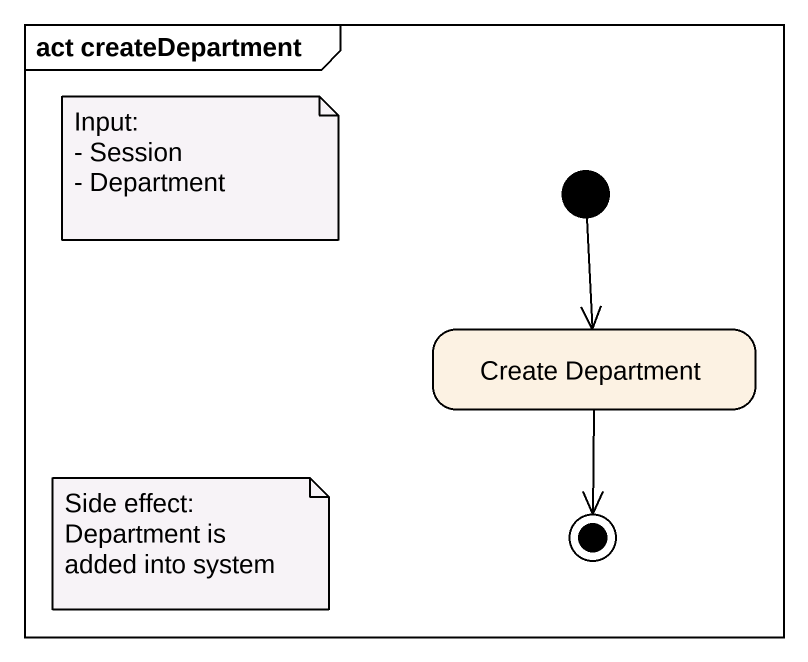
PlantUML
@startuml
mainframe act createDepartment
hide empty description
state "Create Department" as Create_Department
[*] --> Create_Department
Create_Department --> [*]
note as N1
  Input:
  - Session
  - Department
end note
note as N2
  Side effect:
  Department is added into system
end note
@enduml
